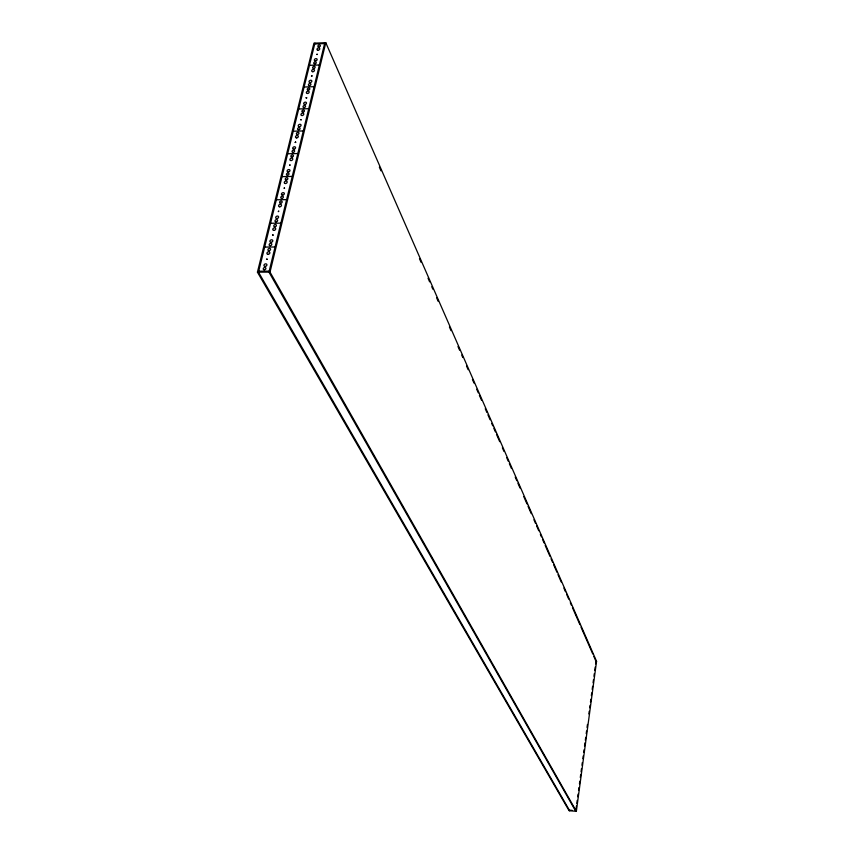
<?xml version="1.0" encoding="UTF-8"?>
<svg xmlns="http://www.w3.org/2000/svg" width="854" height="854" viewBox="0 0 854 854"><rect width="100%" height="100%" fill="white"/><g stroke="black" fill="none" stroke-linecap="round" stroke-linejoin="round"><path stroke-width="1.28" d="M306.618 97.89L306.042 97.89L306.629 98.007M575.831 810.659L575.745 811.247L268.957 272.106L324.808 42.743M576.002 809.378L576.461 805.995M576.813 803.358L577.219 800.401M577.699 796.782L578.051 794.156M578.585 790.206L578.948 787.569M579.45 783.812L579.791 781.261M580.304 777.46L580.72 774.418M581.072 771.792L581.499 768.621M581.958 765.216L582.311 762.579M582.844 758.63L583.207 756.003M583.698 752.289L584.04 749.78M584.542 746.054L584.979 742.852M585.332 740.215L585.716 737.344M586.218 733.639L586.57 731.013M587.05 727.437L587.467 724.438M588.876 713.912L589.239 711.275M589.708 707.774L590.039 705.319M590.477 702.073L590.861 699.234M591.352 695.583L591.715 692.861M592.185 689.402L592.612 686.285M593.071 682.816L593.498 679.709M593.968 676.229L594.32 673.614M594.736 670.497L595.195 667.07M595.622 663.921L595.975 661.295L593.84 656.416M576.354 811.3L596.562 661.327L325.79 42.7L313.941 43.18L257.438 272.148L569.095 810.724L576.354 811.3L270.013 272.106L325.79 42.7M314.923 43.138L258.484 272.148L569.703 810.766L569.778 810.179L572.201 810.371M267.11 259.189L266.523 259.072L267.217 259.242M295.281 142.276L295.9 142.234L295.27 142.447M300.715 119.763L301.12 120.19L301.174 119.603M306.084 97.719L306.682 97.73M311.539 75.921L312.148 75.878L311.561 75.75M311.956 76.059L311.411 76.134M317.24 54.517L316.791 54.485M272.501 234.914L273.173 234.903L272.81 235.405M284.393 187.741L283.934 188.243L284.596 188.232M289.655 164.886L290.339 164.95L289.773 165.366M316.759 54.282L317.368 54.197M295.495 142.02L295.345 142.522M278.575 211.194L278.255 211.664L278.852 211.119M314.72 43.96L324.605 43.554M309.458 65.342L319.385 64.979M304.109 87.012L314.112 86.681M298.697 108.97L308.753 108.671M293.221 131.217L303.33 130.95M287.659 153.763L297.832 153.539M282.023 176.618L292.26 176.426M276.322 199.783L286.602 199.622M270.526 223.268L280.881 223.15M264.665 247.073L275.073 246.998M258.709 271.209L269.191 271.177M257.438 272.148L270.013 272.106M595.975 661.295L596.562 661.327M272.618 235.277L273.056 235.021M379.357 167.181L380.969 170.843M419.474 258.687L421.075 262.349M428.035 278.201L429.637 281.863M431.772 286.741L432.85 289.186M436.586 297.726L438.198 301.387M449.428 327.007L451.029 330.669M457.99 346.521L459.591 350.183M461.726 355.061L462.793 357.506M466.54 366.046L468.152 369.707M472.422 379.464L474.034 383.126M476.703 389.232L478.315 392.883M479.382 395.327L481.517 400.206M485.264 408.746L486.865 412.407M487.933 414.852L490.079 419.73M491.68 423.392L492.747 425.826M493.825 428.27L495.427 431.932M496.494 434.366L499.707 441.689M502.376 447.784L503.988 451.446M506.657 457.552L508.258 461.213M509.336 463.647L511.471 468.526M515.218 477.066L516.819 480.727M517.887 483.172L520.033 488.05M523.769 496.59L526.982 503.913M528.05 506.347L531.263 513.67M533.931 519.766L535.543 523.427M536.611 525.872L538.746 530.75M540.358 534.412L541.425 536.846M542.493 539.29L544.094 542.952M545.172 545.386L549.976 556.37M551.054 558.815L552.655 562.466M553.723 564.91L556.936 572.233M558.004 574.667L561.217 581.99M563.886 588.086L565.487 591.747M566.565 594.192L568.7 599.07M570.301 602.732L571.379 605.176M572.447 607.61L579.93 624.69M581.008 627.135L592.772 653.972M318.553 46.97A1.313 0.95 -24.8 0 0 320.378 45.657A1.313 0.95 -24.8 0 0 318.425 45.283A1.313 0.95 -24.8 0 0 318.553 46.97M317.731 50.194A1.462 1.057 -24.9 0 0 319.759 48.731A1.462 1.057 -24.9 0 0 317.581 48.315A1.462 1.057 -24.9 0 0 317.731 50.194M314.71 63.954A1.324 0.961 -25.1 0 0 316.172 62.363A1.324 0.961 -25.1 0 0 314.016 62.449A1.324 0.961 -25.1 0 0 314.71 63.954M315.457 60.933A1.473 1.067 -25 0 0 317.069 59.161A1.473 1.067 -25 0 0 314.678 59.257A1.473 1.067 -25 0 0 315.457 60.933M313.61 68.437A1.324 0.961 -25.1 0 0 315.073 66.836A1.324 0.961 -25.1 0 0 312.916 66.922A1.324 0.961 -25.1 0 0 313.61 68.437M312.81 71.715A1.473 1.078 -25.2 0 0 314.432 69.932A1.473 1.078 -25.2 0 0 312.041 70.017A1.473 1.078 -25.2 0 0 312.81 71.715M309.404 85.624A1.334 0.971 -25.4 0 0 310.867 84.023A1.334 0.971 -25.4 0 0 308.71 84.098A1.334 0.971 -25.4 0 0 309.404 85.624M310.151 82.56A1.484 1.078 -25.3 0 0 311.785 80.778A1.484 1.078 -25.3 0 0 309.383 80.852A1.484 1.078 -25.3 0 0 310.151 82.56M308.294 90.161A1.334 0.971 -25.5 0 0 309.756 88.549A1.334 0.971 -25.5 0 0 307.6 88.624A1.334 0.971 -25.5 0 0 308.294 90.161M307.483 93.481A1.484 1.089 -25.5 0 0 309.116 91.688A1.484 1.089 -25.5 0 0 306.703 91.762A1.484 1.089 -25.5 0 0 307.483 93.481M304.024 107.583A1.345 0.982 -25.7 0 0 305.497 105.96A1.345 0.982 -25.7 0 0 303.33 106.024A1.345 0.982 -25.7 0 0 304.024 107.583M304.782 104.476A1.494 1.1 -25.7 0 0 306.426 102.672A1.494 1.1 -25.7 0 0 304.013 102.747A1.494 1.1 -25.7 0 0 304.782 104.476M302.903 112.184A1.345 0.993 -25.8 0 0 304.376 110.55A1.345 0.993 -25.8 0 0 302.199 110.614A1.345 0.993 -25.8 0 0 302.903 112.184M302.07 115.546A1.494 1.1 -25.9 0 0 303.725 113.731A1.494 1.1 -25.9 0 0 301.302 113.795A1.494 1.1 -25.9 0 0 302.07 115.546M298.58 129.829A1.356 1.003 -26.1 0 0 300.064 128.185A1.356 1.003 -26.1 0 0 297.875 128.249A1.356 1.003 -26.1 0 0 298.58 129.829M299.348 126.68A1.505 1.11 -26.1 0 0 301.003 124.855A1.505 1.11 -26.1 0 0 298.569 124.93A1.505 1.11 -26.1 0 0 299.348 126.68M297.438 134.494A1.356 1.003 -26.2 0 0 298.921 132.85A1.356 1.003 -26.2 0 0 296.733 132.904A1.356 1.003 -26.2 0 0 297.438 134.494M296.594 137.9A1.505 1.121 -26.3 0 0 298.259 136.064A1.505 1.121 -26.3 0 0 295.826 136.128A1.505 1.121 -26.3 0 0 296.594 137.9M293.05 152.386A1.356 1.014 -26.5 0 0 294.555 150.72A1.356 1.014 -26.5 0 0 292.346 150.774A1.356 1.014 -26.5 0 0 293.05 152.386M293.829 149.194A1.516 1.121 -26.5 0 0 295.505 147.347A1.516 1.121 -26.5 0 0 293.05 147.4A1.516 1.121 -26.5 0 0 293.829 149.194M291.897 157.104A1.366 1.014 -26.6 0 0 293.402 155.439A1.366 1.014 -26.6 0 0 291.193 155.492A1.366 1.014 -26.6 0 0 291.897 157.104M291.043 160.563A1.516 1.132 -26.7 0 0 292.719 158.705A1.516 1.132 -26.7 0 0 290.264 158.759A1.516 1.132 -26.7 0 0 291.043 160.563M287.456 175.241A1.366 1.025 -26.9 0 0 288.962 173.554A1.366 1.025 -26.9 0 0 286.752 173.597A1.366 1.025 -26.9 0 0 287.456 175.241M288.246 172.006A1.527 1.142 -26.9 0 0 289.922 170.138A1.527 1.142 -26.9 0 0 287.467 170.192A1.527 1.142 -26.9 0 0 288.246 172.006M286.282 180.023A1.366 1.025 -27 0 0 287.798 178.337A1.366 1.025 -27 0 0 285.578 178.379A1.366 1.025 -27 0 0 286.282 180.023M285.417 183.525A1.527 1.153 -27.1 0 0 287.115 181.646A1.527 1.153 -27.1 0 0 284.638 181.688A1.527 1.153 -27.1 0 0 285.417 183.525M281.777 198.406A1.377 1.046 -27.4 0 0 283.304 196.708A1.377 1.046 -27.4 0 0 281.073 196.74A1.377 1.046 -27.4 0 0 281.777 198.406M282.578 195.128A1.537 1.153 -27.3 0 0 284.275 193.239A1.537 1.153 -27.3 0 0 281.799 193.282A1.537 1.153 -27.3 0 0 282.578 195.128M280.592 203.252A1.377 1.046 -27.5 0 0 282.119 201.555A1.377 1.046 -27.5 0 0 279.888 201.587A1.377 1.046 -27.5 0 0 280.592 203.252M279.717 206.807A1.537 1.164 -27.5 0 0 281.425 204.907A1.537 1.164 -27.5 0 0 278.938 204.939A1.537 1.164 -27.5 0 0 279.717 206.807M276.023 221.891A1.388 1.057 -27.8 0 0 277.561 220.172A1.388 1.057 -27.8 0 0 275.319 220.193A1.388 1.057 -27.8 0 0 276.023 221.891M276.835 218.56A1.548 1.174 -27.8 0 0 278.543 216.66A1.548 1.174 -27.8 0 0 276.055 216.692A1.548 1.174 -27.8 0 0 276.835 218.56M274.817 226.801A1.388 1.057 -28 0 0 276.354 225.082A1.388 1.057 -28 0 0 274.113 225.114A1.388 1.057 -28 0 0 274.817 226.801M273.942 230.399A1.548 1.174 -28 0 0 275.65 228.488A1.548 1.174 -28 0 0 273.152 228.509A1.548 1.174 -28 0 0 273.942 230.399M270.195 245.696A1.398 1.067 -28.4 0 0 271.743 243.956A1.398 1.067 -28.4 0 0 269.49 243.977A1.398 1.067 -28.4 0 0 270.195 245.696M271.017 242.322A1.559 1.185 -28.3 0 0 272.736 240.401A1.559 1.185 -28.3 0 0 270.238 240.422A1.559 1.185 -28.3 0 0 271.017 242.322M268.967 250.681A1.398 1.067 -28.5 0 0 270.526 248.941A1.398 1.067 -28.5 0 0 268.263 248.962A1.398 1.067 -28.5 0 0 268.967 250.681M268.081 254.332A1.559 1.196 -28.5 0 0 269.811 252.389A1.559 1.196 -28.5 0 0 267.291 252.41A1.559 1.196 -28.5 0 0 268.081 254.332M264.281 269.832A1.409 1.089 -28.9 0 0 265.84 268.081A1.409 1.089 -28.9 0 0 263.576 268.092A1.409 1.089 -28.9 0 0 264.281 269.832M265.114 266.416A1.569 1.206 -28.8 0 0 266.854 264.462A1.569 1.206 -28.8 0 0 264.334 264.484A1.569 1.206 -28.8 0 0 265.114 266.416"/></g></svg>
